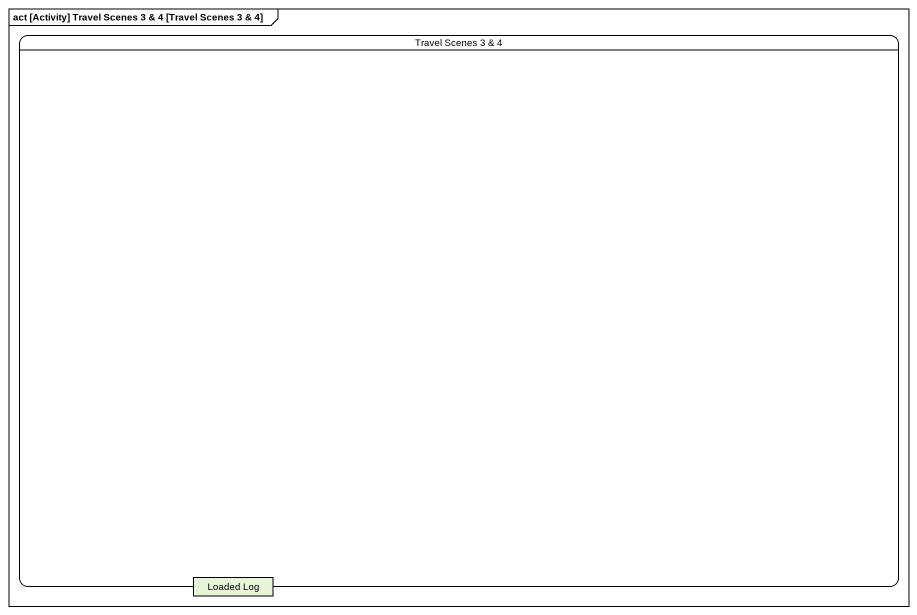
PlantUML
@startuml
mainframe act [Activity] Travel Scenes 3 & 4 [Travel Scenes 3 & 4]
hide empty description
state "Travel Scenes 3 & 4" as Travel_Scenes_3_4 {
  state "Loaded Log" as Loaded_Log <<object>>
}
@enduml
